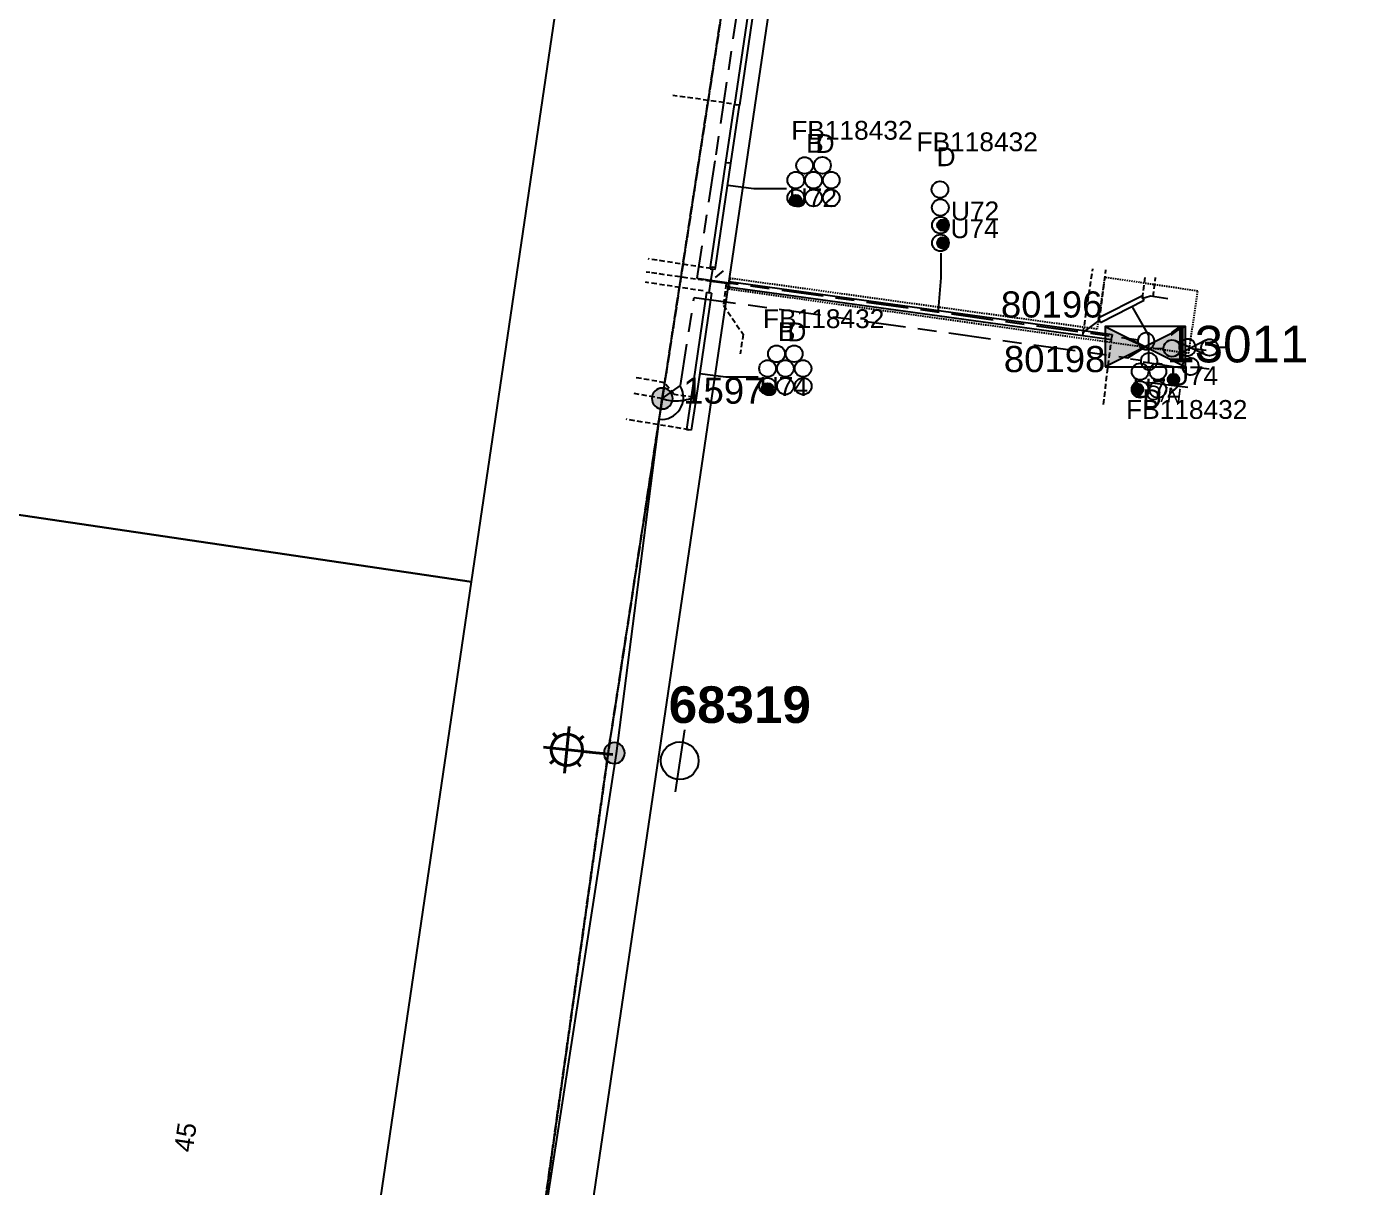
# Model space of a CAD drawing. Header units: metres. Extents: x 303290 to 305422, y 6242588 to 6244350.
# Drawn here: x 304639.4 to 304768, y 6243117.3 to 6243228.2 of the extents above; entities that cross this region are included whole.
import ezdxf
from ezdxf.enums import TextEntityAlignment as Align

# ---------------------------------------------------------------- set-up
doc = ezdxf.new("R2010")
doc.units = ezdxf.units.M
for name, pattern in [('Cable Exist OH', [1, 1, 0]), ('Cable Exist UG', [8.2, 4, -1.2, 1.8, -1.2]), ('DASHED', [0.75, 0.5, -0.25]), ('HIDDEN', [0.375, 0.25, -0.125]), ('HIDDEN2', [0.1875, 0.125, -0.0625])]:
    doc.linetypes.add(name, pattern=pattern)
doc.layers.get('0').update_dxf_attribs({"color": 6})
for name, color, linetype in [('Cadastre Land Parcels_SP_EXT', 9, 'Continuous'), ('Cadastre Other Property_SP_EXT', 9, 'HIDDEN'), ('Duct_SP_EXT', 7, 'Continuous'), ('Equip_HV_EXT', 7, 'Continuous'), ('Equip_LV_EXT', 7, 'Continuous'), ('Equip_SP_HV_EXT', 7, 'Continuous'), ('Equip_SP_SL_EXT', 7, 'Continuous'), ('Mains_HV_EXT', 7, 'Continuous'), ('Mains_SL_EXT', 7, 'Continuous'), ('OH_Details_SP_MISC', 7, 'Continuous'), ('Sub_SP_EXT', 7, 'Continuous'), ('SupportsOH_SP_TR_HV_LV_SL_EXT', 7, 'Continuous'), ('Trench_SP_EXT', 7, 'Continuous'), ('UNKNOWN_FEATURES', 1, 'DASHED')]:
    doc.layers.add(name, color=color, linetype=linetype)
doc.styles.add('HVSW_LABEL', font='arial.ttf')
doc.styles.add('iecARIAL', font='arial.ttf', dxfattribs={"height": 2})
doc.styles.add('iecARIALBOLD', font='arialbd.ttf')
doc.styles.add('POLE_LABEL', font='arial.ttf')
doc.styles.get("Standard").update_dxf_attribs({"font": 'arial.ttf'})
doc.styles.add('SWITCH_LABEL', font='arial.ttf', dxfattribs={"height": 2.5})

# ---------------------------------------------------------------- blocks, each defined once
blk = doc.blocks.new('SUB_PADMOUNT_EXT')
for points in [[(0, 0), (-3.84, 1.92), (-3.84, -1.92)], [(0, 0), (3.84, 1.92), (3.84, -1.92)]]:
    blk.add_hatch(color=256).paths.add_polyline_path(points)
for p, q in [((3.84, 1.92), (-3.84, -1.92)), ((-3.84, 1.92), (3.84, -1.92))]:
    blk.add_line(p, q)
blk.add_lwpolyline([(-3.84, -1.92), (3.84, -1.92), (3.84, 1.92), (-3.84, 1.92)], close=True)
for tag, height, flags, p in [('ASSET_NUM', 3.5, 8, (2, 2)), ('STREET_CODE', 0.2, 9, (1.5, 0)), ('CONSTRUCTED_VOLTAGE', 0.2, 9, (1.5, -0.2)), ('OPERATING_VOLTAGE', 0.2, 9, (1.5, -0.6)), ('ORIENTATION', 0.2, 9, (1.5, -0.8)), ('OWNED_BY', 0.2, 9, (1.5, -1)), ('OPERATED_BY', 0.2, 9, (1.5, -1.2)), ('NO_PHASES', 0.2, 9, (1.5, -0.4)), ('SECONDARY_VOLTAGE', 0.2, 9, (1.5, -1.6)), ('STATE', 0.2, 9, (1.5, -1.8)), ('SUBSTATION_TYPE', 0.2, 9, (1.5, -2.2)), ('MAINTAINED_BY', 0.2, 9, (1.5, -1.4)), ('PARENT', 0.2, 9, (1.5, -2)), ('USAGE', 0.2, 9, (1.5, -2.4)), ('LEGEND', 0.2, 9, (1.5, -2.6)), ('STREETNAME', 0.2, 9, (1.5, -3)), ('SUBURB', 0.2, 9, (1.5, -3.2)), ('Z', 0.2, 1, (1.5, -3.6)), ('LOCATION', 0.2, 9, (1.5, -2.8)), ('NOTES', 0.2, 9, (1.5, -3.4))]:
    blk.add_attdef(tag, text='', height=height, dxfattribs=dict(flags=flags)).set_placement(p, align=Align.MIDDLE_LEFT)
blk = doc.blocks.new('DUCT_EXT')
blk.add_circle((0, 0.8), 0.8)
at = {"flags": 1}
blk.add_attdef('Z', (0, 0), '', height=0.2, dxfattribs=at)
at = {"flags": 9}
for tag, p in [('DUCT_CODE', (0, 0)), ('XSECT_TYPE', (0, -0.2)), ('STATE', (0, -0.6)), ('FB_REFERENCE', (0, -0.4)), ('NOTES', (0, -0.8))]:
    blk.add_attdef(tag, text='', height=0.2, dxfattribs=at).set_placement(p, align=Align.MIDDLE_LEFT)
blk = doc.blocks.new('*U152')
at = {"lineweight": 40}
for p, q in [((-4.62, -1.78), (-4.15, 2.69)), ((-5.68, 2.05), (-5.33, 1.62)), ((-2.78, 1.75), (-3.22, 1.4)), ((-2.15, 0.22), (-6.62, 0.69)), ((0, 0), (-2.89, 0.3)), ((-5.98, -0.85), (-5.55, -0.49)), ((-3.08, -1.15), (-3.44, -0.71))]:
    blk.add_line(p, q, dxfattribs=at)
blk.add_circle((-4.38, 0.45), 1.5, dxfattribs=at)
at = {"style": 'iecARIAL', "flags": 8}
blk.add_attdef('ASSET_NUM', (1.5, 1.5), '', height=2.5, dxfattribs=at)
for tag, p, height, flags in [('CONSTRUCTED_VOLTAGE', (0.98, -0.65), 0.2, 9), ('CONTROL_TYPE', (0.98, -0.85), 0.2, 9), ('LANTERN_PURPOSE', (0.98, -1.05), 0.2, 9), ('LANTERN_TYPE', (0.98, -1.25), 0.2, 9), ('NO_PHASES', (0.98, -1.45), 0.2, 9), ('LNUMBER', (2.18, -3.25), 2.5, 8), ('OPERATING_VOLTAGE', (0.98, -1.65), 0.2, 9), ('ORIENTATION', (0.98, -1.85), 0.2, 9), ('OWNED_BY', (0.98, -2.05), 0.2, 9), ('STATE', (0.98, -2.25), 0.2, 9), ('USAGE', (0.98, -2.45), 0.2, 9), ('CEXIST', (0.98, -2.65), 0.2, 9), ('CNEW', (0.98, -2.85), 0.2, 9), ('CNUMBER', (0.98, -3.05), 0.2, 9), ('CREMOVE', (0.98, -3.25), 0.2, 9), ('CREPLACE', (0.98, -3.45), 0.2, 9), ('LKINGHEIGHT', (0.98, -3.65), 0.2, 9), ('LBRACKET', (0.98, -3.85), 0.2, 9), ('LBRACKETVOCAB', (0.98, -4.05), 0.2, 9), ('LCATEGORY', (0.98, -4.25), 0.2, 9), ('LCHARGE1', (0.98, -4.45), 0.2, 9), ('LCHARGE1PERCENT', (0.98, -4.65), 0.2, 9), ('LCHARGE2', (0.98, -4.85), 0.2, 9), ('LCHARGE2PERCENT', (0.98, -5.05), 0.2, 9), ('LCHARGE3', (0.98, -5.25), 0.2, 9), ('LCHARGE3PERCENT', (0.98, -5.45), 0.2, 9), ('LEXIST', (0.98, -5.65), 0.2, 9), ('LLAMP', (0.98, -5.85), 0.2, 9), ('LLAMPVOCAB', (0.98, -6.05), 0.2, 9), ('LMAST', (0.98, -6.25), 0.2, 9), ('LMASTVOCAB', (0.98, -6.45), 0.2, 9), ('LNEW', (0.98, -6.65), 0.2, 9), ('LANTNUMBER', (0.98, -6.85), 0.2, 9), ('LOUTREACH', (0.98, -7.25), 0.2, 9), ('LOUTREACHVOCAB', (0.98, -7.45), 0.2, 9), ('LRATECODE', (0.98, -7.65), 0.2, 9), ('LREMOVE', (0.98, -7.85), 0.2, 9), ('LREPLACE', (0.98, -8.05), 0.2, 9), ('LTYPE', (0.98, -8.25), 0.2, 9), ('LTYPEVOCAB', (0.98, -8.45), 0.2, 9), ('LEGEND', (0.98, -8.65), 0.2, 9), ('LOCATION', (0.98, -8.85), 0.2, 9), ('NOTES', (0.98, -9.05), 0.2, 9), ('STREETNAME', (0.98, -9.25), 0.2, 9), ('SUBURB', (0.98, -9.45), 0.2, 1)]:
    blk.add_attdef(tag, p, '', height=height, dxfattribs=dict(flags=flags))
blk = doc.blocks.new('POLE_EXT')
blk.add_hatch(color=256).paths.add_polyline_path([(-1, 0, 1), (1, 0, 1)])
blk.add_lwpolyline([(-1, 0, 1), (1, 0, 1)], format="xyb", close=True)
for tag, height, flags, p in [('pNumber', 2.5, 8, (-17.84, 2.07)), ('OWNED_BY', 0.2, 9, (1.35, -0.4)), ('SPECIAL_USE', 0.2, 9, (1.35, -0.8)), ('STATE', 0.2, 9, (1.35, -1)), ('PARENT', 0.2, 9, (1.35, -0.6)), ('USAGE', 0.2, 9, (1.35, -1.2)), ('cLV', 0.2, 9, (1.35, -1.4)), ('hDepth', 0.2, 9, (1.35, -1.6)), ('hDia', 0.2, 9, (1.35, -1.8)), ('cHV', 0.2, 9, (1.35, -2)), ('LBRACKET', 0.2, 9, (1.35, -2.2)), ('LExisting', 0.2, 9, (1.35, -2.4)), ('LANTNUMBER', 0.2, 9, (1.35, -2.6)), ('cLinedev', 0.2, 9, (1.35, -3.4)), ('pExisting', 0.2, 9, (1.35, -3.8)), ('LOther', 0.2, 9, (1.35, -2.8)), ('LRemove', 0.2, 9, (1.35, -3)), ('LEGEND', 0.2, 9, (1.35, -3.2)), ('LOCATION', 0.2, 9, (1.35, -3.6)), ('pFooting', 0.2, 9, (1.35, -4.4)), ('pNew', 0.2, 9, (1.35, -4.6)), ('pRelocate', 0.2, 9, (1.35, -5)), ('pRemove', 0.2, 9, (1.35, -5.2)), ('PFNUMBER', 0.2, 9, (1.35, -4)), ('NEWPFNUMBER', 0.2, 9, (1.35, -4.2)), ('pReplace', 0.2, 9, (1.35, -5.4)), ('pStay', 0.2, 9, (1.35, -5.6)), ('pType', 0.2, 9, (1.35, -5.8)), ('cspan', 0.2, 9, (1.35, -6)), ('STREETNAME', 0.2, 9, (1.35, -6.2)), ('SUBURB', 0.2, 9, (1.35, -6.4)), ('OPERATED_BY', 0.2, 9, (1.36, -7.01)), ('NOTES', 0.2, 9, (1.35, -6.6)), ('MAINTAINED_BY', 0.2, 9, (1.36, -6.81))]:
    blk.add_attdef(tag, text='', height=height, dxfattribs=dict(flags=flags)).set_placement(p, align=Align.MIDDLE_LEFT)
at = {"style": 'POLE_LABEL'}
for tag, height, flags, p in [('ASSET_NUM', 2.5, 8, (2, 2)), ('STRUCTURE_PLANT_NUMBER', 0.2, 9, (1.35, 0.03)), ('STREET_CODE', 0.2, 9, (1.35, -0.2))]:
    blk.add_attdef(tag, text='', height=height, dxfattribs=dict(at, flags=flags)).set_placement(p, align=Align.MIDDLE_LEFT)
at = {"flags": 1}
blk.add_attdef('Z', (1.35, -7.33), '', height=0.2, dxfattribs=at)
blk = doc.blocks.new('LV_UG_DFUSE_CLOSED_EXT')
for points in [[(1, 0), (0, 0)], [(5.04, 0.73), (2.16, -0.72)], [(5.05, -0.71), (2.16, 0.72)], [(6.2, 0.01), (7.2, 0.01)]]:
    blk.add_lwpolyline(points)
for centre in [(1.8, 0), (5.4, 0.01)]:
    blk.add_circle(centre, 0.8)
at = {"flags": 9}
for tag, p in [('ACTUAL_STATUS', (0, 0)), ('CONSTRUCTED_VOLTAGE', (0, -0.2)), ('OPERATING_VOLTAGE', (0, -0.6)), ('ORIENTATION', (0, -0.8)), ('STATE', (0, -1)), ('SWITCH_TYPE', (0, -1.2)), ('NO_PHASES', (0, -0.4)), ('USAGE', (0, -1.4)), ('NOTES', (0, -1.6))]:
    blk.add_attdef(tag, text='', height=0.2, dxfattribs=at).set_placement(p, align=Align.MIDDLE_LEFT)
at = {"flags": 1}
blk.add_attdef('Z', (0, 0), '', height=0.2, dxfattribs=at)
blk = doc.blocks.new('HV_ABS_CLOSED_EXT')
blk.add_line((-3, 6.87), (3, 6.87))
blk.add_circle((0, 6.87), 1.8)
at = {"style": 'HVSW_LABEL'}
for tag, height, flags, p in [('ASSET_NUM', 3.5, 8, (2, 2)), ('STREET_CODE', 0.2, 9, (0, -0.2))]:
    blk.add_attdef(tag, text='', height=height, dxfattribs=dict(at, flags=flags)).set_placement(p, align=Align.MIDDLE_LEFT)
at = {"flags": 1}
blk.add_attdef('Z', (0, 0), '', height=0.2, dxfattribs=at)
at = {"flags": 9}
for tag, p in [('ACTUAL_STATUS', (0, -0.4)), ('CONSTRUCTED_VOLTAGE', (0, -0.6)), ('OPERATING_VOLTAGE', (0, -1)), ('ORIENTATION', (0, -1.2)), ('NO_PHASES', (0, -0.8)), ('OWNED_BY', (0, -1.4)), ('STATE', (0, -1.6)), ('SWITCH_TYPE', (0, -1.8)), ('STREETNAME', (0, -2.6)), ('USAGE', (0, -2)), ('LEGEND', (0, -2.2)), ('LOCATION', (0, -2.4)), ('SUBURB', (0, -2.8)), ('NOTES', (0, -3))]:
    blk.add_attdef(tag, text='', height=0.2, dxfattribs=at).set_placement(p, align=Align.MIDDLE_LEFT)
blk = doc.blocks.new('SWG_HOLEC_SU_EXT')
blk.add_line((1.8, -2), (5.8, -2))
for points in [[(1, 0), (0, 0)], [(6.6, 0), (7.6, 0)]]:
    blk.add_lwpolyline(points)
for points in [[(1.8, -0.8, 1), (1.8, 0.8, 1)], [(5.8, -0.8, 1), (5.8, 0.8, 1)]]:
    blk.add_lwpolyline(points, format="xyb", close=True)
at = {"style": 'SWITCH_LABEL', "flags": 8}
blk.add_attdef('ASSET_NUM', text='', height=2.5, rotation=179.9544, dxfattribs=at).set_placement((-2.4, 0), align=Align.MIDDLE_LEFT)
at = {"flags": 1}
blk.add_attdef('Z', (0, 0), '', height=0.2, dxfattribs=at)
at = {"flags": 9}
for tag, p in [('ACTUAL_STATUS', (0, -0.4)), ('CONSTRUCTED_VOLTAGE', (0, -0.6)), ('OPERATING_VOLTAGE', (0, -1)), ('ORIENTATION', (0, -1.2)), ('NO_PHASES', (0, -0.8)), ('OWNED_BY', (0, -1.4)), ('STATE', (0, -1.8)), ('SWITCH_TYPE', (0, -2)), ('STREETNAME', (0, -2.6)), ('PARENT', (0, -1.6)), ('USAGE', (0, -2.2)), ('LOCATION', (0, -2.4)), ('SUBURB', (0, -2.8)), ('NOTES', (0, -3))]:
    blk.add_attdef(tag, text='', height=0.2, dxfattribs=at).set_placement(p, align=Align.MIDDLE_LEFT)
at = {"style": 'SWITCH_LABEL', "flags": 9}
blk.add_attdef('STREET_CODE', text='', height=0.2, dxfattribs=at).set_placement((0, -0.2), align=Align.MIDDLE_LEFT)
blk = doc.blocks.new('SWG_HOLEC_SU_NO_EXT')
blk.add_line((1.8, -2), (5.8, -2))
for points in [[(1, 0), (0, 0)], [(6.6, 0), (7.6, 0)]]:
    blk.add_lwpolyline(points)
for points in [[(1.8, -0.8, 1), (1.8, 0.8, 1)], [(5.8, -0.8, 1), (5.8, 0.8, 1)]]:
    blk.add_lwpolyline(points, format="xyb", close=True)
at = {"insert": (5.31, -3.64), "char_height": 1.4, "width": 3.8863, "attachment_point": 1, "rotation": 180}
blk.add_mtext('{\\fArial|b0|i0|c0|p34;N/O}', dxfattribs=at)
at = {"style": 'SWITCH_LABEL', "flags": 8}
blk.add_attdef('ASSET_NUM', text='', height=2.5, rotation=179.9544, dxfattribs=at).set_placement((-2.4, 0), align=Align.MIDDLE_LEFT)
at = {"flags": 1}
blk.add_attdef('Z', (0, 0), '', height=0.2, dxfattribs=at)
at = {"flags": 9}
for tag, p in [('ACTUAL_STATUS', (0, -0.4)), ('CONSTRUCTED_VOLTAGE', (0, -0.6)), ('OPERATING_VOLTAGE', (0, -1)), ('ORIENTATION', (0, -1.2)), ('NO_PHASES', (0, -0.8)), ('OWNED_BY', (0, -1.4)), ('STATE', (0, -1.8)), ('SWITCH_TYPE', (0, -2)), ('STREETNAME', (0, -2.6)), ('PARENT', (0, -1.6)), ('USAGE', (0, -2.2)), ('LOCATION', (0, -2.4)), ('SUBURB', (0, -2.8)), ('NOTES', (0, -3))]:
    blk.add_attdef(tag, text='', height=0.2, dxfattribs=at).set_placement(p, align=Align.MIDDLE_LEFT)
at = {"style": 'SWITCH_LABEL', "flags": 9}
blk.add_attdef('STREET_CODE', text='', height=0.2, dxfattribs=at).set_placement((0, -0.2), align=Align.MIDDLE_LEFT)
blk = doc.blocks.new('CABLE_LARGE_EXT')
h = blk.add_hatch(color=256)
edge = h.paths.add_edge_path()
edge.add_arc((0, 0.55), 0.55, 0, 360)
blk.add_circle((0, 0.55), 0.55)
at = {"flags": 1}
blk.add_attdef('Z', (0, 0), '', height=0.2, dxfattribs=at)
at = {"flags": 9}
for tag, p in [('COND_CODE', (0, 0)), ('STATE', (0, -0.4)), ('XSECT_SIZE', (0, -0.6)), ('FB_REFERENCE', (0, -0.2)), ('NOTES', (0, -0.8))]:
    blk.add_attdef(tag, text='', height=0.2, dxfattribs=at).set_placement(p, align=Align.MIDDLE_LEFT)

msp = doc.modelspace()

# ---------------------------------------------------------------- linework, layer by layer
at = {"layer": 'Cadastre Land Parcels_SP_EXT', "linetype": 'Continuous'}
for points in [[(304689.87, 6243229.17), (304703.6, 6243321.84), (304712.79, 6243383.87), (304724.47, 6243463.08), (304491.96, 6243432.53), (304485.28, 6243387.41), (304476.13, 6243325.63), (304458.71, 6243208.25), (304447.85, 6243124.18), (304470.95, 6243120.83), (304494.4, 6243117.43), (304506.87, 6243201.11), (304530.49, 6243197.61), (304537.29, 6243196.61), (304553.83, 6243194.16), (304577.56, 6243190.66), (304601.15, 6243187.13), (304624.79, 6243183.62), (304681.91, 6243175.15), (304689.87, 6243229.17)], [(304853.54, 6243098.22), (304858.52, 6243132), (304863.5, 6243165.77), (304868.48, 6243199.54), (304869.83, 6243208.74), (304771.12, 6243223.34), (304773.27, 6243237.88), (304712.85, 6243246.82), (304690.67, 6243096.82), (304690.99, 6243094.05), (304691.21, 6243092.11), (304694.03, 6243088.31), (304698.38, 6243086.43), (304848.52, 6243064.15), (304853.54, 6243098.22)], [(304681.91, 6243175.15), (304624.79, 6243183.62), (304612.22, 6243100.36), (304660.69, 6243093.34), (304665.91, 6243093.73), (304669.99, 6243096.65), (304670.95, 6243100.97), (304681.91, 6243175.15)]]:
    msp.add_lwpolyline(points, close=True, dxfattribs=at)
at = {"layer": 'Cadastre Other Property_SP_EXT', "linetype": 'HIDDEN2'}
msp.add_lwpolyline([(304706.5, 6243203.17), (304750.48, 6243197.03), (304751.35, 6243202.96), (304742.44, 6243204.27), (304741.71, 6243199.32), (304706.64, 6243204.17), (304706.5, 6243203.17)], close=True, dxfattribs=at)
at = {"layer": 'Duct_SP_EXT'}
for p, q in [((304710.93, 6243247.11), (304707.05, 6243220.81)), ((304711.41, 6243247.04), (304707.52, 6243220.74)), ((304706.22, 6243215.25), (304707.04, 6243220.8)), ((304706.7, 6243215.18), (304707.52, 6243220.73)), ((304707.04, 6243220.8), (304707.28, 6243220.77)), ((304707.05, 6243220.81), (304707.28, 6243220.78)), ((304707.52, 6243220.74), (304707.28, 6243220.78)), ((304707.52, 6243220.73), (304707.28, 6243220.77)), ((304704.74, 6243205.28), (304706.22, 6243215.25)), ((304705.22, 6243205.21), (304706.7, 6243215.18)), ((304706.22, 6243215.25), (304706.46, 6243215.21)), ((304706.7, 6243215.18), (304706.46, 6243215.21)), ((304704.72, 6243205.08), (304704.74, 6243205.28)), ((304704.72, 6243205.08), (304704.95, 6243205.05)), ((304704.74, 6243205.28), (304704.98, 6243205.24)), ((304705.19, 6243205.01), (304704.95, 6243205.05)), ((304705.22, 6243205.21), (304704.98, 6243205.24)), ((304705.19, 6243205.01), (304705.22, 6243205.21)), ((304706.43, 6243203.38), (304706.46, 6243203.62)), ((304706.49, 6243203.86), (304706.46, 6243203.62)), ((304706.49, 6243203.86), (304740.42, 6243199.18)), ((304704.38, 6243202.84), (304702.89, 6243192.81)), ((304704.86, 6243202.77), (304703.37, 6243192.74)), ((304704.38, 6243202.84), (304704.62, 6243202.8)), ((304704.86, 6243202.77), (304704.62, 6243202.8)), ((304706.43, 6243203.38), (304740.36, 6243198.71)), ((304741.83, 6243200.4), (304746, 6243202.51)), ((304746, 6243202.51), (304746.11, 6243202.29)), ((304746.22, 6243202.08), (304746.11, 6243202.29)), ((304742.04, 6243199.97), (304746.22, 6243202.08)), ((304741.83, 6243200.4), (304741.94, 6243200.19)), ((304742.04, 6243199.97), (304741.94, 6243200.19)), ((304740.36, 6243198.71), (304740.39, 6243198.94)), ((304740.36, 6243198.71), (304740.39, 6243198.94)), ((304740.36, 6243198.71), (304743.1, 6243198.33)), ((304740.42, 6243199.18), (304740.39, 6243198.94)), ((304740.42, 6243199.18), (304740.39, 6243198.94)), ((304740.42, 6243199.18), (304743.16, 6243198.8)), ((304743.1, 6243198.33), (304743.13, 6243198.57)), ((304743.16, 6243198.8), (304743.13, 6243198.57)), ((304702.89, 6243192.81), (304702.44, 6243189.73)), ((304702.89, 6243192.81), (304703.13, 6243192.78)), ((304702.89, 6243192.81), (304703.13, 6243192.78)), ((304703.37, 6243192.74), (304702.91, 6243189.66)), ((304703.37, 6243192.74), (304703.13, 6243192.78)), ((304703.37, 6243192.74), (304703.13, 6243192.78)), ((304702.44, 6243189.73), (304702.68, 6243189.69)), ((304702.91, 6243189.66), (304702.68, 6243189.69))]:
    msp.add_line(p, q, dxfattribs=at)
for points in [[(304712.01, 6243212.74), (304708.9, 6243212.74), (304706.41, 6243213.05)], [(304726.77, 6243206.59), (304726.79, 6243204.22), (304726.52, 6243201.18)], [(304705.97, 6243204.89), (304705.19, 6243204.26)], [(304746.65, 6243196.17), (304746.65, 6243198.71), (304745.15, 6243201.39)], [(304709.32, 6243194.74), (304706.21, 6243194.74), (304703.72, 6243195.05)]]:
    msp.add_lwpolyline(points, dxfattribs=at)
at = {"layer": 'Mains_HV_EXT', "linetype": 'Cable Exist UG'}
for points in [[(304722.98, 6243255.3), (304711.31, 6243256.88), (304711.31, 6243256.88), (304710.08, 6243248.62), (304709.88, 6243247.26), (304705.17, 6243215.4), (304703.44, 6243204.18), (304744.46, 6243198.45), (304746.39, 6243197.6)], [(304700.14, 6243192.69), (304701.89, 6243193.92), (304703.19, 6243202.36), (304744.66, 6243196.57), (304746.33, 6243197.64)]]:
    msp.add_lwpolyline(points, dxfattribs=at)
at = {"layer": 'Mains_HV_EXT', "linetype": 'Cable Exist OH'}
for points in [[(304708.68, 6243248.18), (304700.14, 6243192.69)], [(304700.14, 6243192.69), (304695.02, 6243159.19)], [(304695.01, 6243159.07), (304686.69, 6243099.87)]]:
    msp.add_lwpolyline(points, dxfattribs=at)
at = {"layer": 'Mains_HV_EXT', "linetype": 'Continuous'}
msp.add_lwpolyline([(304699.84, 6243190.7, 0.608864), (304701.88, 6243193.83)], format="xyb", dxfattribs=at)
at = {"layer": 'Mains_SL_EXT', "linetype": 'Cable Exist OH'}
for points in [[(304695.02, 6243159.19), (304700.14, 6243192.69), (304708.68, 6243248.18)], [(304686.66, 6243099.7), (304695.02, 6243159.19)]]:
    msp.add_lwpolyline(points, dxfattribs=at)
at = {"layer": 'OH_Details_SP_MISC', "color": 7, "linetype": 'Continuous', "flags": 128}
msp.add_lwpolyline([(304700.11, 6243192.79), (304695.72, 6243158.74), (304686.62, 6243099.79)], dxfattribs=at)
at = {"layer": 'Trench_SP_EXT', "linetype": 'Cable Exist UG'}
for points in [[(304704.79, 6243203.88), (304704.97, 6243205.05)], [(304704.62, 6243202.8), (304704.79, 6243203.88)], [(304706.47, 6243203.67), (304704.75, 6243203.89)], [(304745.99, 6243202.26), (304746.82, 6243202.51), (304748.47, 6243202.24)], [(304740.4, 6243198.99), (304741.91, 6243200.16)]]:
    msp.add_lwpolyline(points, dxfattribs=at)
msp.add_lwpolyline([(304700.15, 6243192.68, 0.187338), (304703.19, 6243192.83)], format="xyb", dxfattribs=at)
at = {"layer": 'UNKNOWN_FEATURES'}
for points in [[(304706.77, 6243220.87), (304701.14, 6243221.67)], [(304704.83, 6243205.11), (304698.78, 6243206.04)], [(304706.29, 6243203.67), (304698.94, 6243204.73), (304698.61, 6243204.78)], [(304740.39, 6243198.94), (304741.3, 6243205.07)], [(304741.93, 6243200.18), (304742.56, 6243204.98)], [(304704.06, 6243202.97), (304698.54, 6243203.8)], [(304706.25, 6243203.68), (304705.98, 6243201.6), (304707.87, 6243198.84), (304707.59, 6243196.95)], [(304746.06, 6243202.28), (304746.32, 6243204.42)], [(304747.07, 6243202.43), (304747.31, 6243204.26)], [(304743.08, 6243198.57), (304742.29, 6243192.07)], [(304703.14, 6243192.81), (304701.27, 6243193.06), (304700.36, 6243194.2), (304697.42, 6243194.72)], [(304700.15, 6243192.68), (304697.25, 6243193.2)], [(304700.15, 6243192.68), (304699.48, 6243188.63)], [(304702.68, 6243189.7), (304696.69, 6243190.7)]]:
    msp.add_lwpolyline(points, dxfattribs=at)

# ---------------------------------------------------------------- block references
at = {"layer": 'Duct_SP_EXT'}
for name, p in [('DUCT_EXT', (304713.75, 6243214.17)), ('DUCT_EXT', (304715.45, 6243214.18)), ('DUCT_EXT', (304712.9, 6243212.76)), ('DUCT_EXT', (304714.6, 6243212.76)), ('DUCT_EXT', (304716.3, 6243212.76)), ('DUCT_EXT', (304712.9, 6243211.07)), ('DUCT_EXT', (304714.6, 6243211.06)), ('DUCT_EXT', (304716.3, 6243211.06)), ('CABLE_LARGE_EXT', (304712.9, 6243211.07)), ('DUCT_EXT', (304711.06, 6243196.16)), ('DUCT_EXT', (304712.75, 6243196.17)), ('DUCT_EXT', (304710.21, 6243194.76)), ('DUCT_EXT', (304711.91, 6243194.76)), ('DUCT_EXT', (304713.6, 6243194.76)), ('DUCT_EXT', (304710.21, 6243193.06)), ('DUCT_EXT', (304711.91, 6243193.06)), ('DUCT_EXT', (304713.61, 6243193.06)), ('CABLE_LARGE_EXT', (304710.21, 6243193.06))]:
    msp.add_blockref(name, p, dxfattribs=at)
for name, p, rotation in [('DUCT_EXT', (304727.49, 6243212.66), 90), ('DUCT_EXT', (304727.53, 6243210.96), 90), ('DUCT_EXT', (304727.54, 6243209.26), 90), ('CABLE_LARGE_EXT', (304727.54, 6243209.26), 90.00259823998638), ('DUCT_EXT', (304727.54, 6243207.56), 90), ('CABLE_LARGE_EXT', (304727.53, 6243207.56), 90.00259823998638), ('DUCT_EXT', (304745.03, 6243195.26), 269.9999999999998), ('DUCT_EXT', (304746.73, 6243195.26), 269.9999999999998), ('CABLE_LARGE_EXT', (304748.47, 6243194.51), 269.9999999999998), ('DUCT_EXT', (304745.03, 6243193.56), 269.9999999999998), ('CABLE_LARGE_EXT', (304745.03, 6243193.56), 269.9999999999998), ('DUCT_EXT', (304746.73, 6243193.56), 269.9999999999998)]:
    msp.add_blockref(name, p, dxfattribs=dict(at, rotation=rotation))
at = {"layer": 'Equip_HV_EXT'}
ref = msp.add_blockref('SWG_HOLEC_SU_EXT', (304744.63, 6243198.43), dxfattribs=dict(at, rotation=351.4286337401179))
ref.add_attrib('ASSET_NUM', '80196', dxfattribs={"layer": '0', "height": 2.5, "style": 'SWITCH_LABEL'}).set_placement((304742.23, 6243199.68), align=Align.BOTTOM_RIGHT)
ref = msp.add_blockref('SWG_HOLEC_SU_NO_EXT', (304744.9, 6243196.46), dxfattribs=dict(at, rotation=352.9210783443372))
ref.add_attrib('ASSET_NUM', '80198', dxfattribs={"layer": '0', "height": 2.5, "style": 'SWITCH_LABEL'}).set_placement((304742.51, 6243197.71), align=Align.TOP_RIGHT)
at = {"layer": 'Equip_LV_EXT', "rotation": 1.148225785427597}
msp.add_blockref('LV_UG_DFUSE_CLOSED_EXT', (304747.08, 6243197.45), dxfattribs=at)
at = {"layer": 'Equip_SP_HV_EXT'}
ref = msp.add_blockref('HV_ABS_CLOSED_EXT', (304695.01, 6243159.07), dxfattribs=dict(at, rotation=261.5026706171063))
ref.add_attrib('ASSET_NUM', '68319', dxfattribs={"layer": '0', "height": 3.5, "style": 'iecARIALBOLD'}).set_placement((304714.35, 6243160.62), align=Align.BOTTOM_RIGHT)
at = {"layer": 'Equip_SP_SL_EXT'}
msp.add_blockref('*U152', (304695.4, 6243158.65), dxfattribs=at)
at = {"layer": 'Sub_SP_EXT'}
ref = msp.add_blockref('SUB_PADMOUNT_EXT', (304746.33, 6243197.64), dxfattribs=at)
ref.add_attrib('ASSET_NUM', '13011', dxfattribs={"layer": '0', "height": 3.5}).set_placement((304748.33, 6243197.89), align=Align.MIDDLE_LEFT)
at = {"layer": 'SupportsOH_SP_TR_HV_LV_SL_EXT'}
ref = msp.add_blockref('POLE_EXT', (304700.14, 6243192.69), dxfattribs=at)
ref.add_attrib('ASSET_NUM', '1597', dxfattribs={"layer": '0', "height": 2.5, "style": 'POLE_LABEL'}).set_placement((304702.14, 6243193.44), align=Align.MIDDLE_LEFT)
msp.add_blockref('POLE_EXT', (304695.55, 6243158.79), dxfattribs=at)

# ---------------------------------------------------------------- texts
at = {"layer": 'Cadastre Land Parcels_SP_EXT'}
msp.add_text('45', height=1.8, rotation=81.5405, dxfattribs=at).set_placement((304655.21, 6243120.55))
at = {"layer": 'Duct_SP_EXT'}
for s, p in [('FB118432', (304712.47, 6243217.43)), ('B', (304713.9, 6243216.19)), ('D', (304714.8, 6243216.17)), ('FB118432', (304724.45, 6243216.33)), ('D', (304726.37, 6243214.9)), ('U72', (304712.24, 6243210.99)), ('U72', (304727.74, 6243209.72)), ('U74', (304727.7, 6243208.02)), ('FB118432', (304709.77, 6243199.42)), ('B', (304711.2, 6243198.18)), ('D', (304712.1, 6243198.16)), ('U74', (304748.68, 6243193.97)), ('U74', (304709.46, 6243192.94)), ('U72', (304745.13, 6243192.77)), ('D', (304746.07, 6243191.77)), ('FB118432', (304744.49, 6243190.74))]:
    msp.add_text(s, height=1.8, dxfattribs=at).set_placement(p)

doc.saveas('drawing.dxf')
